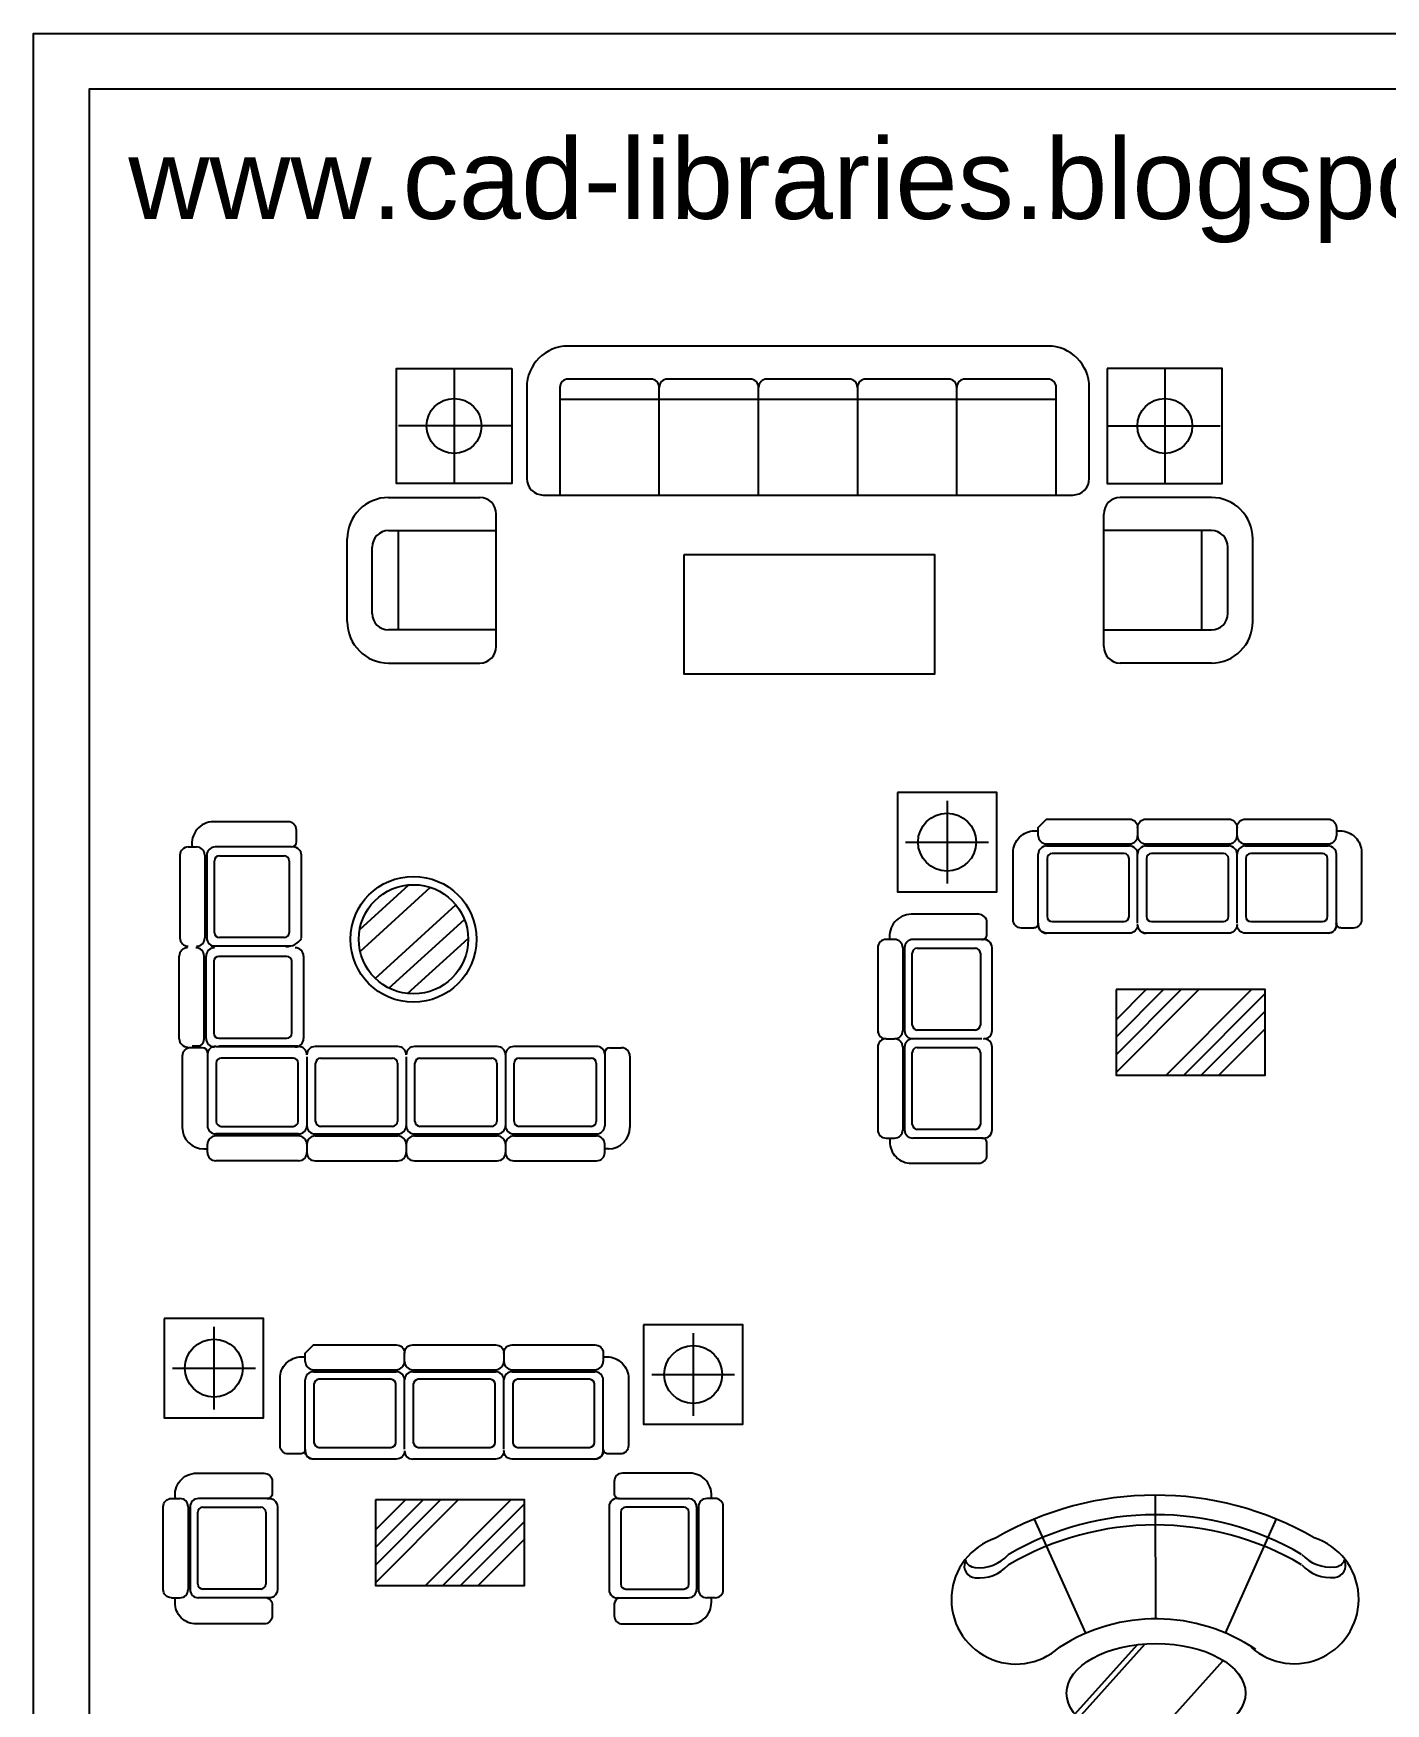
# Model space of a CAD drawing. Header units: inches. Extents: x 2.2 to 44.7, y 13.7 to 38.5.
# Drawn here: x 2.17 to 10.34, y 28.41 to 38.49 of the extents above; entities that cross this region are included whole.
import ezdxf

# ---------------------------------------------------------------- set-up
doc = ezdxf.new("R2010")
doc.units = ezdxf.units.IN
doc.header["$MEASUREMENT"] = 0
for name, color, linetype in [('02', 2, 'Continuous'), ('1', 1, 'Continuous'), ('4', 4, 'Continuous'), ('kadrbm', 4, 'Continuous')]:
    doc.layers.add(name, color=color, linetype=linetype)
doc.styles.add('bmmm', font='swissel.ttf')

# ---------------------------------------------------------------- blocks, each defined once
blk = doc.blocks.new('kadrbm')
at = {"layer": 'kadrbm', "color": 4}
blk.add_lwpolyline([(0, 0), (0, 24.797), (21, 24.797), (21, 0), (0, 0)], close=True, dxfattribs=at)
blk.add_lwpolyline([(20.663, 0.326), (20.663, 24.46), (0.337, 24.46), (0.337, 0.326), (20.663, 0.326)], dxfattribs=at)
at = {"layer": 'kadrbm', "color": 211, "true_color": 0xf674fb, "style": 'bmmm'}
blk.add_text('www.cad-libraries.blogspot.com', height=0.48513, dxfattribs=at).set_placement((0.573, 23.677))

msp = doc.modelspace()

# ---------------------------------------------------------------- linework, layer by layer
at = {"layer": '02'}
for p, q in [((8.297, 36.606), (5.4, 36.606)), ((4.711, 36.471), (4.711, 35.776)), ((9.003, 36.471), (9.003, 35.776)), ((5.15, 36.356), (5.15, 35.806)), ((5.35, 36.356), (5.35, 35.706)), ((5.9, 36.406), (5.4, 36.406)), ((5.95, 35.706), (5.95, 36.356)), ((6.5, 36.406), (6, 36.406)), ((6.55, 35.706), (6.55, 36.356)), ((7.097, 36.406), (6.6, 36.406)), ((7.147, 36.356), (7.147, 35.706)), ((7.697, 36.406), (7.197, 36.406)), ((7.747, 35.706), (7.747, 36.356)), ((8.297, 36.406), (7.797, 36.406)), ((8.347, 35.706), (8.347, 36.356)), ((8.547, 35.806), (8.547, 36.356)), ((5.35, 36.284), (8.347, 36.284)), ((5.059, 36.123), (4.376, 36.123)), ((8.655, 36.123), (9.338, 36.123)), ((4.316, 35.691), (4.866, 35.691)), ((5.25, 35.706), (8.447, 35.706)), ((9.284, 35.691), (8.734, 35.691)), ((4.966, 34.791), (4.966, 35.591)), ((8.634, 34.791), (8.634, 35.591)), ((4.066, 34.941), (4.066, 35.441)), ((4.316, 35.491), (4.966, 35.491)), ((4.375, 34.891), (4.375, 35.491)), ((9.284, 35.491), (8.634, 35.491)), ((9.226, 34.891), (9.226, 35.491)), ((9.534, 34.941), (9.534, 35.441)), ((4.216, 34.991), (4.216, 35.391)), ((9.384, 34.991), (9.384, 35.391)), ((4.966, 34.891), (4.316, 34.891)), ((8.634, 34.891), (9.284, 34.891)), ((4.316, 34.691), (4.866, 34.691)), ((9.284, 34.691), (8.734, 34.691)), ((7.688, 33.859), (7.688, 33.359)), ((3.709, 33.732), (3.258, 33.732)), ((3.759, 33.61), (3.759, 33.682)), ((7.438, 33.609), (7.938, 33.609)), ((8.239, 33.648), (8.239, 33.698)), ((8.289, 33.598), (8.789, 33.598)), ((8.839, 33.698), (8.839, 33.648)), ((8.889, 33.598), (9.389, 33.598)), ((9.439, 33.648), (9.439, 33.698)), ((9.489, 33.598), (9.989, 33.598)), ((10.039, 33.698), (10.039, 33.648)), ((3.056, 33.53), (3.056, 33.03)), ((3.106, 33.58), (3.156, 33.58)), ((3.206, 33.53), (3.206, 33.03)), ((3.218, 33.53), (3.218, 33.03)), ((3.729, 33.58), (3.268, 33.58)), ((3.294, 33.527), (3.685, 33.527)), ((3.789, 33.03), (3.789, 33.53)), ((8.239, 33.12), (8.239, 33.536)), ((8.289, 33.586), (8.789, 33.586)), ((8.292, 33.51), (8.292, 33.159)), ((8.757, 33.54), (8.322, 33.54)), ((8.787, 33.159), (8.787, 33.51)), ((8.839, 33.12), (8.839, 33.536)), ((8.889, 33.586), (9.389, 33.586)), ((8.892, 33.51), (8.892, 33.159)), ((9.357, 33.54), (8.922, 33.54)), ((9.387, 33.159), (9.387, 33.51)), ((9.439, 33.12), (9.439, 33.536)), ((9.489, 33.586), (9.989, 33.586)), ((9.492, 33.51), (9.492, 33.159)), ((9.956, 33.54), (9.522, 33.54)), ((9.986, 33.159), (9.986, 33.51)), ((10.039, 33.12), (10.039, 33.536)), ((3.264, 33.062), (3.264, 33.497)), ((3.715, 33.497), (3.715, 33.062)), ((8.322, 33.129), (8.757, 33.129)), ((8.922, 33.129), (9.357, 33.129)), ((9.522, 33.129), (9.956, 33.129)), ((3.685, 33.032), (3.294, 33.032)), ((7.37, 33.021), (7.32, 33.021)), ((7.899, 33.021), (7.482, 33.021)), ((7.899, 33.021), (7.482, 33.021)), ((3.052, 32.421), (3.052, 32.921)), ((3.202, 32.421), (3.202, 32.921)), ((3.214, 32.422), (3.214, 32.921)), ((3.722, 32.98), (3.245, 32.98)), ((3.701, 32.919), (3.29, 32.919)), ((3.802, 32.921), (3.802, 32.422)), ((7.42, 32.971), (7.42, 32.471)), ((7.432, 32.971), (7.432, 32.471)), ((7.478, 32.504), (7.478, 32.938)), ((7.508, 32.968), (7.859, 32.968)), ((7.889, 32.938), (7.889, 32.504)), ((3.26, 32.889), (3.26, 32.455)), ((3.731, 32.455), (3.731, 32.889)), ((3.29, 32.425), (3.701, 32.425)), ((7.32, 32.421), (7.37, 32.421)), ((7.899, 32.421), (7.482, 32.421)), ((7.859, 32.474), (7.508, 32.474)), ((3.07, 32.317), (3.07, 31.886)), ((3.192, 32.367), (3.12, 32.367)), ((3.179, 32.377), (3.129, 32.377)), ((3.222, 32.337), (3.222, 31.896)), ((3.272, 32.374), (3.772, 32.374)), ((3.768, 32.377), (3.291, 32.377)), ((3.739, 32.304), (3.305, 32.304)), ((3.822, 32.313), (3.822, 31.896)), ((4.372, 32.374), (3.872, 32.374)), ((3.905, 32.304), (4.339, 32.304)), ((4.422, 32.313), (4.422, 31.896)), ((4.972, 32.374), (4.472, 32.374)), ((4.505, 32.304), (4.939, 32.304)), ((5.022, 32.324), (5.022, 31.896)), ((5.571, 32.374), (5.071, 32.374)), ((5.104, 32.304), (5.539, 32.304)), ((5.621, 32.337), (5.621, 31.896)), ((5.651, 32.367), (5.723, 32.367)), ((5.773, 32.317), (5.773, 31.886)), ((7.42, 32.371), (7.42, 31.871)), ((7.432, 32.371), (7.432, 31.871)), ((7.478, 31.904), (7.478, 32.338)), ((7.508, 32.368), (7.859, 32.368)), ((7.889, 32.338), (7.889, 31.904)), ((3.275, 32.274), (3.275, 31.922)), ((3.769, 31.922), (3.769, 32.274)), ((3.875, 31.922), (3.875, 32.274)), ((4.369, 32.274), (4.369, 31.922)), ((4.475, 31.922), (4.475, 32.274)), ((4.969, 32.274), (4.969, 31.922)), ((5.074, 31.922), (5.074, 32.274)), ((5.569, 32.274), (5.569, 31.922)), ((3.305, 31.892), (3.739, 31.892)), ((4.339, 31.892), (3.905, 31.892)), ((4.939, 31.892), (4.505, 31.892)), ((5.539, 31.892), (5.104, 31.892)), ((3.222, 31.734), (3.222, 31.784)), ((3.772, 31.846), (3.272, 31.846)), ((3.772, 31.834), (3.272, 31.834)), ((3.822, 31.784), (3.822, 31.734)), ((3.872, 31.846), (4.372, 31.846)), ((3.872, 31.834), (4.372, 31.834)), ((4.421, 31.784), (4.421, 31.734)), ((4.472, 31.846), (4.972, 31.846)), ((4.472, 31.834), (4.972, 31.834)), ((5.021, 31.784), (5.021, 31.734)), ((5.071, 31.846), (5.571, 31.846)), ((5.071, 31.834), (5.571, 31.834)), ((5.621, 31.734), (5.621, 31.784)), ((7.32, 31.821), (7.37, 31.821)), ((7.899, 31.821), (7.482, 31.821)), ((7.859, 31.874), (7.508, 31.874)), ((3.2, 31.756), (3.22, 31.756)), ((3.772, 31.684), (3.272, 31.684)), ((3.872, 31.684), (4.372, 31.684)), ((4.472, 31.684), (4.972, 31.684)), ((5.071, 31.684), (5.571, 31.684)), ((5.643, 31.756), (5.623, 31.756)), ((3.261, 30.682), (3.261, 30.182)), ((6.155, 30.643), (6.155, 30.143)), ((3.812, 30.472), (3.812, 30.522)), ((4.412, 30.472), (4.412, 30.522)), ((5.012, 30.522), (5.012, 30.472)), ((5.612, 30.522), (5.612, 30.472)), ((3.011, 30.432), (3.511, 30.432)), ((3.862, 30.422), (4.362, 30.422)), ((3.862, 30.41), (4.362, 30.41)), ((4.462, 30.422), (4.962, 30.422)), ((4.462, 30.41), (4.962, 30.41)), ((5.062, 30.422), (5.562, 30.422)), ((5.062, 30.41), (5.562, 30.41)), ((5.905, 30.393), (6.405, 30.393)), ((3.812, 29.943), (3.812, 30.36)), ((3.865, 30.334), (3.865, 29.983)), ((4.33, 30.364), (3.895, 30.364)), ((4.36, 29.983), (4.36, 30.334)), ((4.412, 29.943), (4.412, 30.36)), ((4.465, 30.334), (4.465, 29.983)), ((4.93, 30.364), (4.495, 30.364)), ((4.96, 29.983), (4.96, 30.334)), ((5.012, 29.943), (5.012, 30.36)), ((5.065, 30.334), (5.065, 29.983)), ((5.529, 30.364), (5.095, 30.364)), ((5.559, 29.983), (5.559, 30.334)), ((5.612, 29.943), (5.612, 30.36)), ((3.895, 29.953), (4.33, 29.953)), ((4.495, 29.953), (4.93, 29.953)), ((5.095, 29.953), (5.529, 29.953)), ((8.948, 28.917), (8.947, 29.664)), ((3.005, 29.644), (3.055, 29.644)), ((3.105, 29.594), (3.105, 29.094)), ((3.117, 29.594), (3.117, 29.094)), ((3.583, 29.644), (3.167, 29.644)), ((3.193, 29.591), (3.544, 29.591)), ((5.708, 29.644), (6.125, 29.644)), ((6.099, 29.591), (5.748, 29.591)), ((6.175, 29.594), (6.175, 29.094)), ((6.187, 29.594), (6.187, 29.094)), ((6.287, 29.644), (6.237, 29.644)), ((3.163, 29.127), (3.163, 29.561)), ((3.574, 29.561), (3.574, 29.127)), ((5.718, 29.561), (5.718, 29.127)), ((6.129, 29.127), (6.129, 29.561)), ((8.526, 28.83), (8.217, 29.519)), ((9.37, 28.831), (9.677, 29.521)), ((3.544, 29.097), (3.193, 29.097)), ((5.748, 29.097), (6.099, 29.097)), ((3.005, 29.044), (3.055, 29.044)), ((3.583, 29.044), (3.167, 29.044)), ((5.708, 29.044), (6.125, 29.044)), ((6.287, 29.044), (6.237, 29.044))]:
    msp.add_line(p, q, dxfattribs=at)
for points in [[(5.059, 36.471), (5.059, 35.776), (4.364, 35.776), (4.364, 36.471)], [(8.655, 36.471), (8.655, 35.776), (9.35, 35.776), (9.35, 36.471)], [(6.099, 35.344), (6.099, 34.625), (7.615, 34.625), (7.615, 35.344)], [(7.388, 33.909), (7.388, 33.309), (7.988, 33.309), (7.988, 33.909)], [(8.709, 32.718), (8.709, 32.202), (9.609, 32.202), (9.609, 32.718)], [(2.961, 30.732), (2.961, 30.132), (3.561, 30.132), (3.561, 30.732)], [(5.855, 30.693), (5.855, 30.093), (6.455, 30.093), (6.455, 30.693)], [(4.237, 29.635), (4.237, 29.119), (5.137, 29.119), (5.137, 29.635)]]:
    msp.add_lwpolyline(points, close=True, dxfattribs=at)
for points in [[(10.039, 33.677), (10.061, 33.677, -0.414214), (10.191, 33.547), (10.191, 33.14, -0.414214), (10.141, 33.09), (10.069, 33.09, -0.414214), (10.039, 33.12, -0.465074), (9.989, 33.059), (9.489, 33.059, -0.414214), (9.439, 33.109, -0.414214), (9.389, 33.059), (8.889, 33.059, -0.410409), (8.839, 33.109, -0.414214), (8.789, 33.059), (8.289, 33.059, -0.462883), (8.239, 33.12, -0.414214), (8.209, 33.09), (8.137, 33.09, -0.414214), (8.087, 33.14), (8.087, 33.547, -0.414214), (8.217, 33.677), (8.239, 33.677), (8.239, 33.698), (8.289, 33.748), (8.789, 33.748, -0.414214), (8.839, 33.698, -0.414214), (8.889, 33.748), (9.389, 33.748, -0.414214), (9.439, 33.698, -0.418049), (9.489, 33.748), (9.989, 33.748, -0.414214), (10.039, 33.698)], [(7.899, 33.021, 0.414214), (7.929, 33.051), (7.929, 33.123, 0.414214), (7.879, 33.173), (7.472, 33.173, 0.465572), (7.343, 33.021)], [(7.32, 33.021, 0.414214), (7.27, 32.971), (7.27, 32.471, 0.418049), (7.32, 32.421, 0.414214), (7.27, 32.371), (7.27, 31.871, 0.414214), (7.32, 31.821)], [(7.342, 31.821), (7.342, 31.799, 0.414214), (7.472, 31.669), (7.879, 31.669, 0.414214), (7.929, 31.719), (7.929, 31.791, 0.414214), (7.899, 31.821, 0.465074), (7.96, 31.871), (7.96, 32.371, 0.414214), (7.91, 32.421, 0.414214), (7.96, 32.471), (7.96, 32.971, 0.461848), (7.899, 33.021)], [(4.412, 29.932, -0.414214), (4.362, 29.882), (3.862, 29.882, -0.462883), (3.812, 29.943, -0.414214), (3.782, 29.913), (3.71, 29.913, -0.414214), (3.66, 29.963), (3.66, 30.37, -0.414214), (3.79, 30.5), (3.812, 30.5), (3.812, 30.522), (3.862, 30.572), (4.362, 30.572, -0.414214), (4.412, 30.522, -0.414214), (4.462, 30.572), (4.962, 30.572, -0.414214), (5.012, 30.522, -0.418049), (5.062, 30.572), (5.562, 30.572, -0.414214), (5.612, 30.522)], [(5.612, 30.5), (5.634, 30.5, -0.414214), (5.764, 30.37), (5.764, 29.963, -0.414214), (5.714, 29.913), (5.642, 29.913, -0.414214), (5.612, 29.943, -0.465074), (5.562, 29.882), (5.062, 29.882, -0.414214), (5.012, 29.932, -0.414214), (4.962, 29.882), (4.462, 29.882, -0.410409)], [(3.028, 29.644, -0.465572), (3.156, 29.797), (3.563, 29.797, -0.414214), (3.613, 29.747), (3.613, 29.674, -0.414214), (3.583, 29.644)], [(6.263, 29.644, 0.465572), (6.135, 29.797), (5.728, 29.797, 0.414214), (5.678, 29.747), (5.678, 29.674, 0.414214), (5.708, 29.644)], [(3.005, 29.044, -0.414214), (2.955, 29.094), (2.955, 29.594, -0.414214), (3.005, 29.644)], [(3.583, 29.644, -0.465074), (3.644, 29.594), (3.644, 29.094, -0.465074), (3.583, 29.044, -0.291349), (3.613, 29.008), (3.613, 28.936, -0.414214), (3.563, 28.886), (3.156, 28.886, -0.414214), (3.026, 29.016), (3.026, 29.044)], [(5.708, 29.644, 0.465074), (5.647, 29.594), (5.647, 29.094, 0.465074), (5.708, 29.044, 0.291349), (5.678, 29.008), (5.678, 28.936, 0.414214), (5.728, 28.886), (6.135, 28.886, 0.414214), (6.265, 29.016), (6.265, 29.044)], [(6.287, 29.044, 0.414214), (6.337, 29.094), (6.337, 29.594, 0.414214), (6.287, 29.644)]]:
    msp.add_lwpolyline(points, format="xyb", dxfattribs=at)
for centre, radius in [((4.711, 36.123), 0.166), ((9.003, 36.123), 0.166), ((7.688, 33.609), 0.175), ((4.466, 33.022), 0.38), ((4.466, 33.022), 0.33), ((3.261, 30.432), 0.175), ((6.155, 30.393), 0.175)]:
    msp.add_circle(centre, radius, dxfattribs=at)
for centre, radius, start, end in [((5.4, 36.356), 0.25, 90, 180), ((8.297, 36.356), 0.25, 0, 90), ((5.4, 36.356), 0.05, 90, 180), ((5.9, 36.356), 0.05, 0, 90), ((6, 36.356), 0.05, 90, 180), ((6.5, 36.356), 0.05, 0, 90), ((6.6, 36.356), 0.05, 90, 180), ((7.097, 36.356), 0.05, 0, 90), ((7.197, 36.356), 0.05, 90, 180), ((7.697, 36.356), 0.05, 0, 90), ((7.797, 36.356), 0.05, 90, 180), ((8.297, 36.356), 0.05, 0, 90), ((5.25, 35.806), 0.1, 180, 270), ((8.447, 35.806), 0.1, 270, 0), ((4.316, 35.441), 0.25, 90, 180), ((4.866, 35.591), 0.1, 0, 90), ((8.734, 35.591), 0.1, 90, 180), ((9.284, 35.441), 0.25, 0, 90), ((4.316, 35.391), 0.1, 90, 180), ((9.284, 35.391), 0.1, 0, 90), ((4.316, 34.941), 0.25, 180, 270), ((4.316, 34.991), 0.1, 180, 270), ((9.284, 34.991), 0.1, 270, 0), ((9.284, 34.941), 0.25, 270, 0), ((4.866, 34.791), 0.1, 270, 0), ((8.734, 34.791), 0.1, 180, 270), ((3.258, 33.602), 0.13, 90, 189.8614), ((3.709, 33.682), 0.05, 0, 90), ((3.729, 33.61), 0.03, 270, 0), ((8.289, 33.648), 0.05, 180, 270), ((8.789, 33.648), 0.05, 270, 0), ((8.889, 33.648), 0.05, 180, 270), ((9.389, 33.648), 0.05, 270, 0), ((9.489, 33.648), 0.05, 180, 270), ((9.989, 33.648), 0.05, 270, 0), ((3.106, 33.53), 0.05, 90, 180), ((3.156, 33.53), 0.05, 0, 90), ((3.268, 33.53), 0.05, 90, 180), ((3.294, 33.497), 0.03, 90, 180), ((3.685, 33.497), 0.03, 0, 90), ((3.739, 33.53), 0.05, 0, 90), ((8.289, 33.536), 0.05, 90, 180), ((8.322, 33.51), 0.03, 90, 180), ((8.757, 33.51), 0.03, 0, 90), ((8.789, 33.536), 0.05, 0, 90), ((8.889, 33.536), 0.05, 90, 180), ((8.922, 33.51), 0.03, 90, 180), ((9.357, 33.51), 0.03, 0, 90), ((9.389, 33.536), 0.05, 0, 90), ((9.489, 33.536), 0.05, 90, 180), ((9.522, 33.51), 0.03, 90, 180), ((9.956, 33.51), 0.03, 0, 90), ((9.989, 33.536), 0.05, 0, 90), ((8.289, 33.109), 0.05, 180, 270), ((8.322, 33.159), 0.03, 180, 270), ((8.757, 33.159), 0.03, 270, 0), ((8.889, 33.109), 0.05, 180, 270), ((8.922, 33.159), 0.03, 180, 270), ((9.357, 33.159), 0.03, 270, 0), ((9.522, 33.159), 0.03, 180, 270), ((9.956, 33.159), 0.03, 270, 0), ((9.989, 33.109), 0.05, 270, 10.4172), ((3.106, 33.03), 0.05, 180, 270), ((3.156, 33.03), 0.05, 270, 0), ((3.268, 33.03), 0.05, 180, 270), ((3.294, 33.062), 0.03, 180, 270), ((3.685, 33.062), 0.03, 270, 0), ((3.701, 33.083), 0.104, 267.2489, 328.8794), ((7.37, 32.971), 0.05, 0, 90), ((7.482, 32.971), 0.05, 90, 180), ((7.91, 32.971), 0.05, 0, 99.9811), ((3.102, 32.921), 0.05, 90, 180), ((3.152, 32.921), 0.05, 0, 90), ((3.264, 32.921), 0.05, 90, 180), ((3.29, 32.889), 0.03, 90, 180), ((3.701, 32.889), 0.03, 0, 90), ((3.752, 32.921), 0.05, 0, 90), ((7.508, 32.938), 0.03, 90, 180), ((7.859, 32.938), 0.03, 0, 90), ((7.508, 32.504), 0.03, 180, 270), ((7.859, 32.504), 0.03, 270, 0), ((3.102, 32.421), 0.05, 180, 270), ((3.152, 32.421), 0.05, 270, 0), ((3.264, 32.422), 0.05, 180, 270), ((3.29, 32.455), 0.03, 180, 270), ((3.701, 32.455), 0.03, 270, 0), ((3.752, 32.422), 0.05, 270, 0), ((7.32, 32.471), 0.05, 180, 270), ((7.37, 32.471), 0.05, 270, 0), ((7.37, 32.371), 0.05, 0, 90), ((7.482, 32.471), 0.05, 180, 270), ((7.482, 32.371), 0.05, 90, 180), ((3.12, 32.317), 0.05, 90, 180), ((3.192, 32.337), 0.03, 0, 90), ((3.268, 32.328), 0.0458, 84.6649, 178.9903), ((3.305, 32.274), 0.03, 90, 180), ((3.739, 32.274), 0.03, 0, 90), ((3.772, 32.324), 0.05, 0, 90), ((3.872, 32.324), 0.05, 90, 180), ((3.905, 32.274), 0.03, 90, 180), ((4.339, 32.274), 0.03, 0, 90), ((4.372, 32.324), 0.05, 0, 90), ((4.472, 32.324), 0.05, 90, 180), ((4.505, 32.274), 0.03, 90, 180), ((4.939, 32.274), 0.03, 0, 90), ((4.972, 32.324), 0.05, 0, 90), ((5.071, 32.324), 0.05, 90, 180), ((5.104, 32.274), 0.03, 90, 180), ((5.539, 32.274), 0.03, 0, 90), ((5.575, 32.328), 0.0458, 1.0097, 95.3351), ((5.651, 32.337), 0.03, 90, 180), ((5.723, 32.317), 0.05, 0, 90), ((7.508, 32.338), 0.03, 90, 180), ((7.859, 32.338), 0.03, 0, 90), ((3.2, 31.886), 0.13, 180, 270), ((3.272, 31.896), 0.05, 180, 270), ((3.305, 31.922), 0.03, 180, 270), ((3.739, 31.922), 0.03, 270, 0), ((3.772, 31.896), 0.05, 270, 0), ((3.872, 31.896), 0.05, 180, 270), ((3.905, 31.922), 0.03, 180, 270), ((4.339, 31.922), 0.03, 270, 0), ((4.372, 31.896), 0.05, 270, 0), ((4.472, 31.896), 0.05, 180, 270), ((4.505, 31.922), 0.03, 180, 270), ((4.939, 31.922), 0.03, 270, 0), ((4.972, 31.896), 0.05, 270, 0), ((5.071, 31.896), 0.05, 180, 270), ((5.104, 31.922), 0.03, 180, 270), ((5.539, 31.922), 0.03, 270, 0), ((5.571, 31.896), 0.05, 270, 0), ((5.643, 31.886), 0.13, 270, 0), ((7.508, 31.904), 0.03, 180, 270), ((7.859, 31.904), 0.03, 270, 0), ((3.272, 31.784), 0.05, 90, 180), ((3.772, 31.784), 0.05, 0, 90), ((3.872, 31.784), 0.05, 90, 180), ((4.372, 31.784), 0.05, 0, 90), ((4.472, 31.784), 0.05, 90, 180), ((4.972, 31.784), 0.05, 0, 90), ((5.071, 31.784), 0.05, 90, 180), ((5.571, 31.784), 0.05, 0, 90), ((7.37, 31.871), 0.05, 270, 0), ((7.482, 31.871), 0.05, 180, 270), ((7.91, 31.871), 0.05, 270, 0), ((3.272, 31.734), 0.05, 180, 270), ((3.772, 31.734), 0.05, 270, 0), ((3.872, 31.734), 0.05, 180, 270), ((4.372, 31.734), 0.05, 270, 0), ((4.472, 31.734), 0.05, 180, 270), ((4.972, 31.734), 0.05, 270, 0), ((5.071, 31.734), 0.05, 180, 270), ((5.571, 31.734), 0.05, 270, 0), ((3.862, 30.472), 0.05, 180, 270), ((4.362, 30.472), 0.05, 270, 0), ((4.462, 30.472), 0.05, 180, 270), ((4.962, 30.472), 0.05, 270, 0), ((5.062, 30.472), 0.05, 180, 270), ((5.562, 30.472), 0.05, 270, 0), ((3.862, 30.36), 0.05, 90, 180), ((4.362, 30.36), 0.05, 0, 90), ((4.462, 30.36), 0.05, 90, 180), ((4.962, 30.36), 0.05, 0, 90), ((5.062, 30.36), 0.05, 90, 180), ((5.562, 30.36), 0.05, 0, 90), ((3.895, 30.334), 0.03, 90, 180), ((4.33, 30.334), 0.03, 0, 90), ((4.495, 30.334), 0.03, 90, 180), ((4.93, 30.334), 0.03, 0, 90), ((5.095, 30.334), 0.03, 90, 180), ((5.529, 30.334), 0.03, 0, 90), ((3.895, 29.983), 0.03, 180, 270), ((4.33, 29.983), 0.03, 270, 0), ((4.495, 29.983), 0.03, 180, 270), ((4.93, 29.983), 0.03, 270, 0), ((5.095, 29.983), 0.03, 180, 270), ((5.529, 29.983), 0.03, 270, 0), ((3.862, 29.932), 0.05, 180, 270), ((4.462, 29.932), 0.05, 180, 270), ((5.562, 29.932), 0.05, 270, 10.4172), ((8.945, 27.742), 1.922, 60.0211, 120.1137), ((3.055, 29.594), 0.05, 0, 90), ((3.167, 29.594), 0.05, 90, 180), ((3.193, 29.561), 0.03, 90, 180), ((3.544, 29.561), 0.03, 0, 90), ((5.748, 29.561), 0.03, 90, 180), ((6.099, 29.561), 0.03, 0, 90), ((6.125, 29.594), 0.05, 0, 90), ((6.237, 29.594), 0.05, 90, 180), ((8.945, 27.799), 1.747, 59.6055, 120.5293), ((8.945, 27.737), 1.747, 59.6055, 120.5293), ((8.104, 29.034), 0.39, 108.3103, 311.9777), ((9.784, 29.036), 0.39, 228.1571, 71.8245), ((7.864, 29.236), 0.072, 158.7497, 264.3783), ((7.864, 29.299), 0.072, 200.8288, 264.3783), ((7.88, 29.466), 0.24, 264.3783, 317.5131), ((10.006, 29.469), 0.24, 222.6217, 275.7566), ((10.023, 29.301), 0.072, 275.7566, 339.306), ((10.023, 29.239), 0.072, 275.7566, 21.3851), ((7.881, 29.404), 0.24, 264.3783, 317.5131), ((10.006, 29.406), 0.24, 222.6217, 275.7566), ((3.055, 29.094), 0.05, 270, 0), ((3.167, 29.094), 0.05, 180, 270), ((3.193, 29.127), 0.03, 180, 270), ((3.544, 29.127), 0.03, 270, 0), ((5.748, 29.127), 0.03, 180, 270), ((6.099, 29.127), 0.03, 270, 0), ((6.125, 29.094), 0.05, 270, 0), ((6.237, 29.094), 0.05, 180, 270), ((8.949, 27.845), 1.072, 55.7413, 123.0533)]:
    msp.add_arc(centre, radius, start, end, dxfattribs=at)
msp.add_ellipse((8.95, 28.468), major_axis=(0.54, 0), ratio=0.555556, dxfattribs=at)
at = {"layer": '1'}
for p, q in [((8.709, 32.536), (8.89, 32.718)), ((8.709, 32.43), (8.996, 32.718)), ((8.709, 32.324), (9.102, 32.718)), ((8.709, 32.218), (9.208, 32.718)), ((9.011, 32.202), (9.526, 32.718)), ((9.117, 32.202), (9.609, 32.694)), ((9.223, 32.202), (9.609, 32.588)), ((9.329, 32.202), (9.609, 32.482)), ((4.237, 29.454), (4.418, 29.635)), ((4.237, 29.348), (4.524, 29.635)), ((4.237, 29.241), (4.63, 29.635)), ((4.237, 29.135), (4.736, 29.635)), ((4.538, 29.119), (5.054, 29.635)), ((4.644, 29.119), (5.137, 29.611)), ((4.75, 29.119), (5.137, 29.505)), ((4.856, 29.119), (5.137, 29.399))]:
    msp.add_line(p, q, dxfattribs=at)
at = {"layer": '4'}
for p, q in [((4.142, 33.082), (4.437, 33.351)), ((4.144, 32.949), (4.569, 33.336)), ((4.235, 32.786), (4.722, 33.23)), ((4.317, 32.726), (4.774, 33.142)), ((4.43, 32.694), (4.796, 33.027)), ((8.46, 28.342), (8.838, 28.762)), ((8.482, 28.318), (8.885, 28.766)), ((8.909, 28.169), (9.356, 28.666))]:
    msp.add_line(p, q, dxfattribs=at)

# ---------------------------------------------------------------- block references
at = {"layer": 'kadrbm'}
msp.add_blockref('kadrbm', (2.171, 13.697), dxfattribs=at)

doc.saveas('drawing.dxf')
